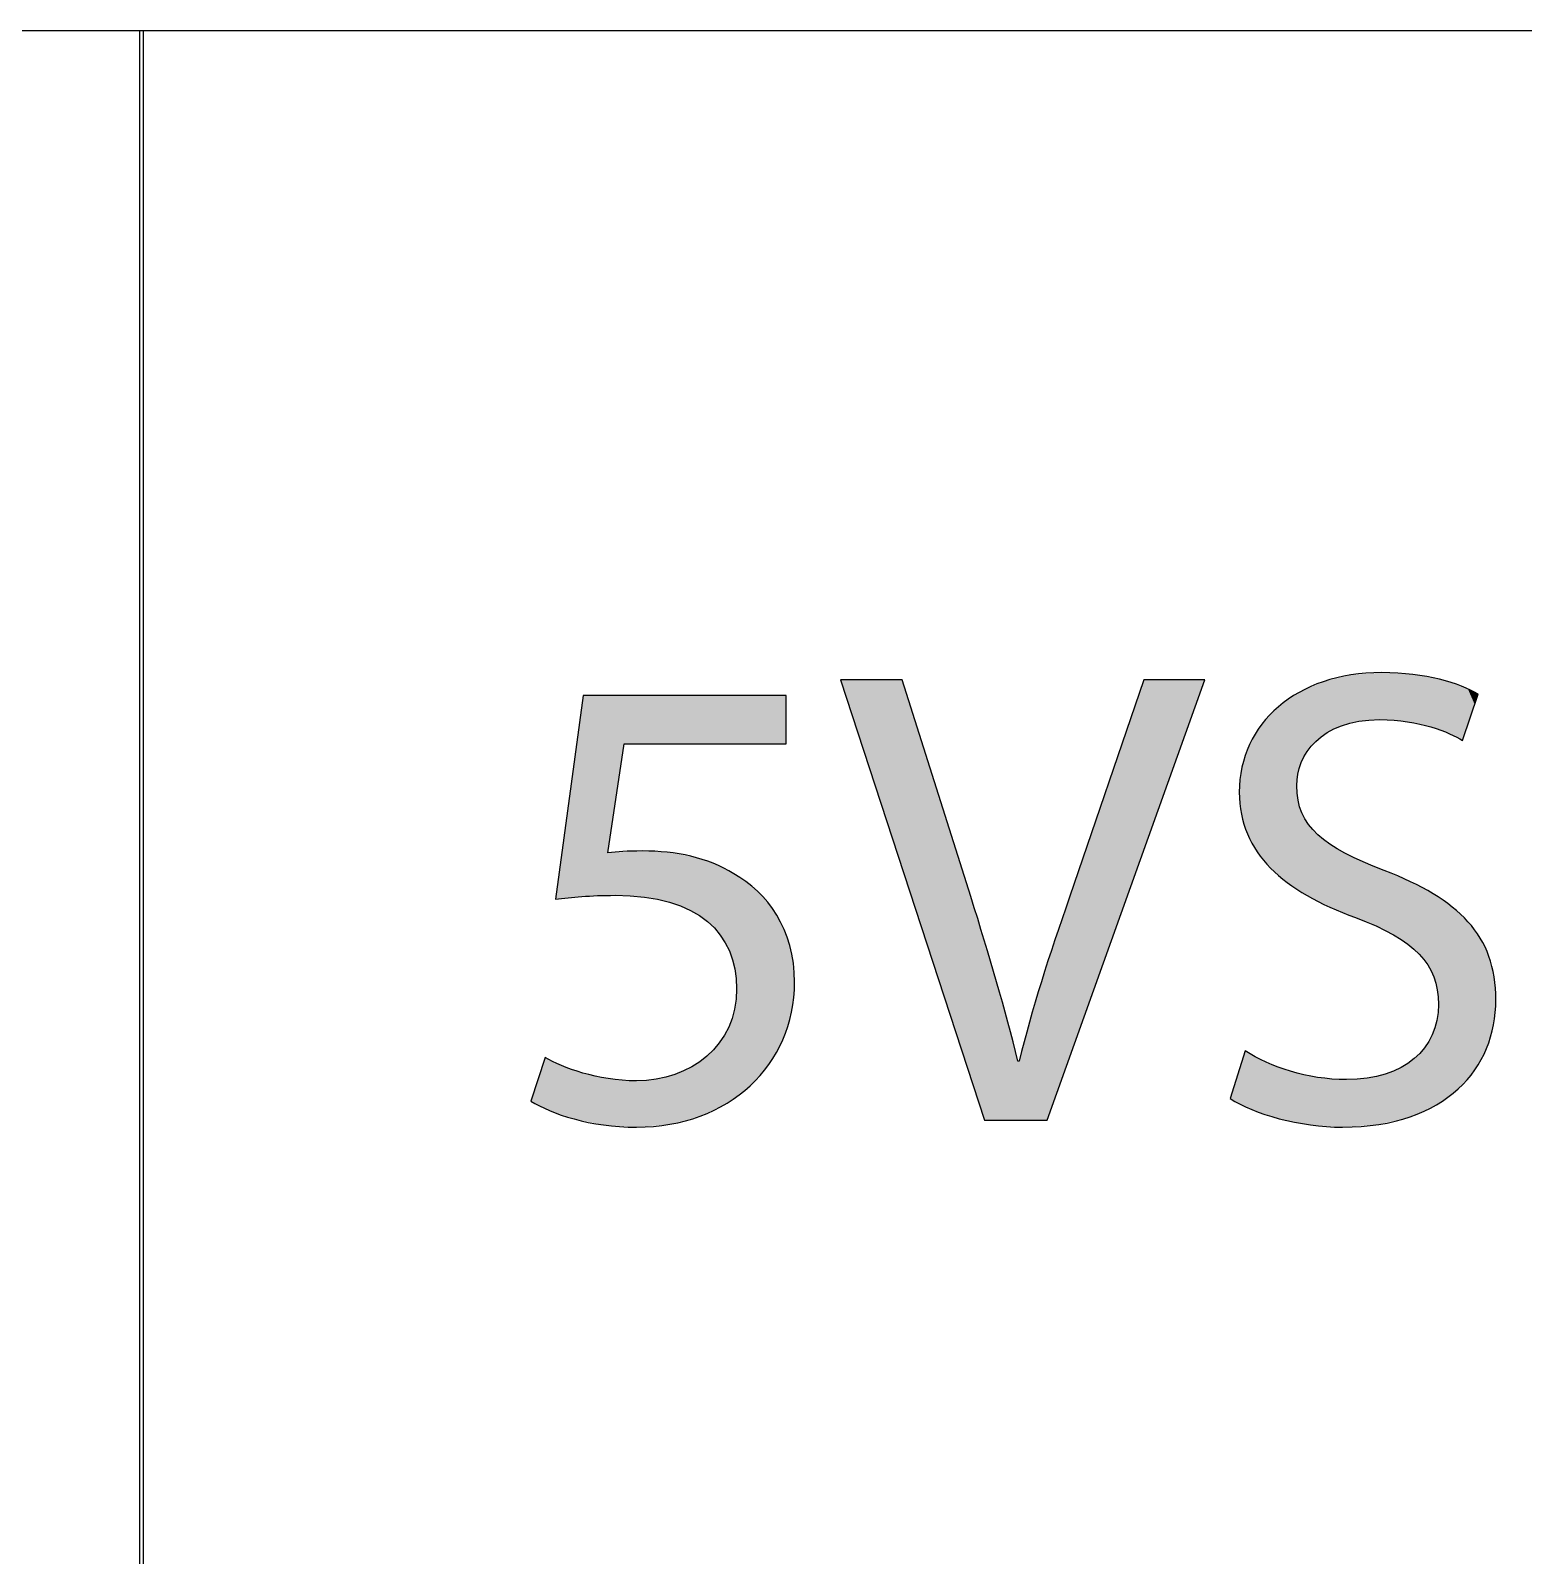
# Model space of a CAD drawing. Extents: x 0 to 360, y -268 to 0.
# Drawn here: x 53.46 to 60.32, y -147 to -140 of the extents above; entities that cross this region are included whole.
import ezdxf

# ---------------------------------------------------------------- set-up
doc = ezdxf.new("R2010")
doc.units = 0
doc.layers.add('LAYER_1', color=7, linetype='CONTINUOUS')

# ---------------------------------------------------------------- blocks, each defined once
blk = doc.blocks.new('*U90')
at = {"layer": 'LAYER_1', "color": 250}
for points in [[(55.9974, -143.975), (55.9933, -143.0919), (55.9974, -143.0612)], [(55.9986, -143.9749), (55.9974, -143.0612), (55.9986, -143.0521)], [(55.9933, -143.9751), (55.9577, -143.3558), (55.9933, -143.0919)], [(55.9577, -143.9789), (55.8991, -143.7908), (55.9577, -143.3558)], [(56.1143, -143.9707), (56.1125, -143.7749), (56.1143, -143.7748)], [(56.1454, -143.9695), (56.1143, -143.7748), (56.1454, -143.773)], [(56.1873, -143.972), (56.1454, -143.773), (56.1873, -143.7706)], [(56.1454, -143.9695), (56.1454, -143.773), (56.1873, -143.972)], [(56.2445, -143.9754), (56.1873, -143.7706), (56.2445, -143.7674)], [(56.1873, -143.972), (56.1873, -143.7706), (56.2445, -143.9754)], [(56.2713, -143.977), (56.2445, -143.7674), (56.2713, -143.7659)], [(56.2445, -143.9754), (56.2445, -143.7674), (56.2713, -143.977)], [(56.2713, -143.977), (56.2713, -143.7659), (56.2805, -143.9776)], [(56.2805, -143.9776), (56.2805, -143.7664), (56.3349, -143.9887)], [(56.3349, -143.9887), (56.3349, -143.7692), (56.3846, -143.9988)], [(56.3846, -143.9988), (56.3846, -143.7717), (56.3959, -144.0011)], [(56.3959, -144.0011), (56.3959, -143.7736), (56.397, -144.0015)], [(56.397, -144.0015), (56.397, -143.7738), (56.4203, -144.0106)], [(56.4203, -144.0106), (56.4203, -143.7777), (56.492, -144.0387)], [(56.492, -144.0387), (56.492, -143.7899), (56.4935, -144.0397)], [(56.4935, -144.0397), (56.4935, -143.7901), (56.4985, -144.0429)], [(56.4985, -144.0429), (56.4985, -143.7917), (56.5362, -144.0676)], [(56.5362, -144.0676), (56.5362, -143.8036), (56.5672, -144.0879)], [(56.5672, -144.0879), (56.5672, -143.8134), (56.5695, -144.0894)], [(56.5695, -144.0894), (56.5695, -143.8141), (56.5963, -144.1176)], [(56.5963, -144.1176), (56.5963, -143.8226), (56.6242, -144.147)], [(56.6242, -144.147), (56.6242, -143.8368), (56.6289, -144.1519)], [(56.6289, -144.1519), (56.6289, -143.8391), (56.6598, -144.2061)], [(56.6598, -144.2061), (56.6598, -143.8548), (56.6674, -144.2194)], [(56.6674, -144.2194), (56.6674, -143.8587), (56.6706, -144.225)], [(56.6706, -144.225), (56.6706, -143.8603), (56.6909, -144.2932)], [(56.6909, -144.2932), (56.6909, -143.8706), (56.6945, -144.3051)], [(56.6945, -144.3051), (56.6945, -143.8729), (56.6952, -144.3076)], [(56.6952, -144.3076), (56.6952, -143.8734), (56.7033, -144.3984)], [(56.7033, -144.8908), (56.6952, -144.4837), (56.7033, -144.3984)], [(56.6952, -144.8969), (56.6945, -144.4915), (56.6952, -144.4837)], [(56.6909, -144.9001), (56.6706, -144.5647), (56.6909, -144.5024)], [(56.6945, -144.8974), (56.6909, -144.5024), (56.6945, -144.4915)], [(56.6598, -144.9236), (56.6289, -144.639), (56.6598, -144.5872)], [(56.6674, -144.9178), (56.6598, -144.5872), (56.6674, -144.5745)], [(56.6706, -144.9154), (56.6674, -144.5745), (56.6706, -144.5647)], [(56.5963, -144.9542), (56.5695, -144.7051), (56.5963, -144.6765)], [(56.6242, -144.9407), (56.5963, -144.6765), (56.6242, -144.6468)], [(56.6289, -144.9385), (56.6242, -144.6468), (56.6289, -144.639)], [(55.8247, -144.9474), (55.7587, -144.9138), (55.8247, -144.7133)], [(55.8247, -144.9474), (55.8247, -144.7133), (55.8451, -144.9578)], [(55.8451, -144.9578), (55.8451, -144.7235), (55.8726, -144.9672)], [(55.8726, -144.9672), (55.8726, -144.7371), (55.8991, -144.9762)], [(55.8991, -144.9762), (55.8991, -144.7504), (55.9577, -144.9962)], [(56.492, -144.9952), (56.4203, -144.7918), (56.492, -144.7591)], [(56.4935, -144.9947), (56.492, -144.7591), (56.4935, -144.7584)], [(56.4985, -144.9934), (56.4935, -144.7584), (56.4985, -144.7561)], [(56.5362, -144.9833), (56.4985, -144.7561), (56.5362, -144.7295)], [(56.5672, -144.9683), (56.5362, -144.7295), (56.5672, -144.7076)], [(56.5695, -144.9672), (56.5672, -144.7076), (56.5695, -144.7051)], [(55.9577, -144.9962), (55.9577, -144.7711), (55.9933, -145.0034)], [(55.9933, -145.0034), (55.9933, -144.7837), (55.9974, -145.0042)], [(55.9974, -145.0042), (55.9974, -144.7852), (55.9986, -145.0045)], [(55.9986, -145.0045), (55.9986, -144.7854), (56.0922, -145.0234)], [(56.0922, -145.0234), (56.0922, -144.8061), (56.1125, -145.0248)], [(56.1125, -145.0248), (56.1125, -144.8106), (56.1143, -145.0249)], [(56.1143, -145.0249), (56.1143, -144.811), (56.1454, -145.027)], [(56.1454, -145.027), (56.1454, -144.8134), (56.1873, -145.0298)], [(56.1873, -145.0298), (56.1873, -144.8167), (56.2445, -145.0337)], [(56.2713, -145.0314), (56.2445, -144.8211), (56.2713, -144.8189)], [(56.2805, -145.0306), (56.2713, -144.8189), (56.2805, -144.8182)], [(56.3349, -145.026), (56.2805, -144.8182), (56.3349, -144.8137)], [(56.3846, -145.0218), (56.3349, -144.8137), (56.3846, -144.8009)], [(56.3959, -145.0208), (56.3846, -144.8009), (56.3959, -144.798)], [(56.397, -145.0207), (56.3959, -144.798), (56.397, -144.7977)], [(56.4203, -145.0144), (56.397, -144.7977), (56.4203, -144.7918)]]:
    blk.add_solid(points, dxfattribs=at)
at = {"layer": 'LAYER_1', "color": 250, "extrusion": (0, 0, -1)}
for points in [[(-55.9974, -143.975), (-55.9974, -143.0612), (-55.9986, -143.9749)], [(-55.9986, -143.9749), (-55.9986, -143.0521), (-56.0922, -143.9715)], [(-56.0922, -143.9715), (-55.9986, -143.0521), (-56.0922, -143.0521)], [(-56.0922, -143.9715), (-56.0922, -143.0521), (-56.1125, -143.9707)], [(-56.1125, -143.9707), (-56.0922, -143.0521), (-56.1125, -143.0521)], [(-56.1125, -143.7749), (-56.1125, -143.0521), (-56.1143, -143.7628)], [(-56.1143, -143.7628), (-56.1125, -143.0521), (-56.1143, -143.0521)], [(-56.1143, -143.7628), (-56.1143, -143.0521), (-56.1454, -143.5544)], [(-56.1454, -143.5544), (-56.1143, -143.0521), (-56.1454, -143.0521)], [(-56.1454, -143.5544), (-56.1454, -143.0521), (-56.1873, -143.2739)], [(-56.1873, -143.2739), (-56.1454, -143.0521), (-56.1873, -143.0521)], [(-56.1873, -143.2739), (-56.1873, -143.0521), (-56.2445, -143.2739)], [(-56.2445, -143.2739), (-56.1873, -143.0521), (-56.2445, -143.0521)], [(-56.2445, -143.2739), (-56.2445, -143.0521), (-56.2713, -143.2739)], [(-56.2713, -143.2739), (-56.2445, -143.0521), (-56.2713, -143.0521)], [(-56.2713, -143.2739), (-56.2713, -143.0521), (-56.2805, -143.2739)], [(-56.2805, -143.2739), (-56.2713, -143.0521), (-56.2805, -143.0521)], [(-56.2805, -143.2739), (-56.2805, -143.0521), (-56.3349, -143.2739)], [(-56.3349, -143.2739), (-56.2805, -143.0521), (-56.3349, -143.0521)], [(-56.3349, -143.2739), (-56.3349, -143.0521), (-56.3846, -143.2739)], [(-56.3846, -143.2739), (-56.3349, -143.0521), (-56.3846, -143.0521)], [(-56.3846, -143.2739), (-56.3846, -143.0521), (-56.3959, -143.2739)], [(-56.3959, -143.2739), (-56.3846, -143.0521), (-56.3959, -143.0521)], [(-56.3959, -143.2739), (-56.3959, -143.0521), (-56.397, -143.2739)], [(-56.397, -143.2739), (-56.3959, -143.0521), (-56.397, -143.0521)], [(-56.397, -143.2739), (-56.397, -143.0521), (-56.4203, -143.2739)], [(-56.4203, -143.2739), (-56.397, -143.0521), (-56.4203, -143.0521)], [(-56.4203, -143.2739), (-56.4203, -143.0521), (-56.492, -143.2739)], [(-56.492, -143.2739), (-56.4203, -143.0521), (-56.492, -143.0521)], [(-56.492, -143.2739), (-56.492, -143.0521), (-56.4935, -143.2739)], [(-56.4935, -143.2739), (-56.492, -143.0521), (-56.4935, -143.0521)], [(-56.4935, -143.2739), (-56.4935, -143.0521), (-56.4985, -143.2739)], [(-56.4985, -143.2739), (-56.4935, -143.0521), (-56.4985, -143.0521)], [(-56.4985, -143.2739), (-56.4985, -143.0521), (-56.5362, -143.2739)], [(-56.5362, -143.2739), (-56.4985, -143.0521), (-56.5362, -143.0521)], [(-56.5362, -143.2739), (-56.5362, -143.0521), (-56.5672, -143.2739)], [(-56.5672, -143.2739), (-56.5362, -143.0521), (-56.5672, -143.0521)], [(-56.5672, -143.2739), (-56.5672, -143.0521), (-56.5695, -143.2739)], [(-56.5695, -143.2739), (-56.5672, -143.0521), (-56.5695, -143.0521)], [(-56.5695, -143.2739), (-56.5695, -143.0521), (-56.5963, -143.2739)], [(-56.5963, -143.2739), (-56.5695, -143.0521), (-56.5963, -143.0521)], [(-56.5963, -143.2739), (-56.5963, -143.0521), (-56.6242, -143.2739)], [(-56.6242, -143.2739), (-56.5963, -143.0521), (-56.6242, -143.0521)], [(-56.6242, -143.2739), (-56.6242, -143.0521), (-56.6289, -143.2739)], [(-56.6289, -143.2739), (-56.6242, -143.0521), (-56.6289, -143.0521)], [(-56.6289, -143.2739), (-56.6289, -143.0521), (-56.6598, -143.2739)], [(-56.6598, -143.2739), (-56.6289, -143.0521), (-56.6598, -143.0521)], [(-56.6598, -143.2739), (-56.6598, -143.0521), (-56.6674, -143.2739)], [(-56.6674, -143.2739), (-56.6598, -143.0521), (-56.6674, -143.0521)], [(-56.6674, -143.2739), (-56.6674, -143.0521), (-56.6706, -143.2739)], [(-56.6706, -143.2739), (-56.6674, -143.0521), (-56.6706, -143.0521)], [(-56.6706, -143.2739), (-56.6706, -143.0521), (-56.6909, -143.2739)], [(-56.6909, -143.2739), (-56.6706, -143.0521), (-56.6909, -143.0521)], [(-56.6909, -143.2739), (-56.6909, -143.0521), (-56.6945, -143.2739)], [(-56.6945, -143.2739), (-56.6909, -143.0521), (-56.6945, -143.0521)], [(-56.6945, -143.2739), (-56.6945, -143.0521), (-56.6952, -143.2739)], [(-56.6952, -143.2739), (-56.6945, -143.0521), (-56.6952, -143.0521)], [(-56.6952, -143.2739), (-56.6952, -143.0521), (-56.7033, -143.2739)], [(-56.7033, -143.2739), (-56.6952, -143.0521), (-56.7033, -143.0521)], [(-56.7033, -143.2739), (-56.7033, -143.0521), (-56.7468, -143.2739)], [(-56.7468, -143.2739), (-56.7033, -143.0521), (-56.7468, -143.0521)], [(-56.7468, -143.2739), (-56.7468, -143.0521), (-56.7657, -143.2739)], [(-56.7657, -143.2739), (-56.7468, -143.0521), (-56.7657, -143.0521)], [(-56.7657, -143.2739), (-56.7657, -143.0521), (-56.7991, -143.2739)], [(-56.7991, -143.2739), (-56.7657, -143.0521), (-56.7991, -143.0521)], [(-56.7991, -143.2739), (-56.7991, -143.0521), (-56.8465, -143.2739)], [(-56.8465, -143.2739), (-56.7991, -143.0521), (-56.8465, -143.0521)], [(-56.8465, -143.2739), (-56.8465, -143.0521), (-56.8519, -143.2739)], [(-56.8519, -143.2739), (-56.8465, -143.0521), (-56.8519, -143.0521)], [(-56.8519, -143.2739), (-56.8519, -143.0521), (-56.8878, -143.2739)], [(-56.8878, -143.2739), (-56.8519, -143.0521), (-56.8878, -143.0521)], [(-56.8878, -143.2739), (-56.8878, -143.0521), (-56.9161, -143.2739)], [(-56.9161, -143.2739), (-56.8878, -143.0521), (-56.9161, -143.0521)], [(-56.9161, -143.2739), (-56.9161, -143.0521), (-56.922, -143.2739)], [(-56.922, -143.2739), (-56.9161, -143.0521), (-56.922, -143.0521)], [(-56.922, -143.2739), (-56.922, -143.0521), (-56.9311, -143.2739)], [(-56.9311, -143.2739), (-56.922, -143.0521), (-56.9311, -143.0521)], [(-55.9933, -143.9751), (-55.9933, -143.0919), (-55.9974, -143.975)], [(-55.9577, -143.9789), (-55.9577, -143.3558), (-55.9933, -143.9751)], [(-56.1125, -143.9707), (-56.1125, -143.7749), (-56.1143, -143.9707)], [(-56.1143, -143.9707), (-56.1143, -143.7748), (-56.1454, -143.9695)], [(-56.2805, -143.9776), (-56.2713, -143.7659), (-56.2805, -143.7664)], [(-56.3349, -143.9887), (-56.2805, -143.7664), (-56.3349, -143.7692)], [(-56.3846, -143.9988), (-56.3349, -143.7692), (-56.3846, -143.7717)], [(-56.3959, -144.0011), (-56.3846, -143.7717), (-56.3959, -143.7736)], [(-56.397, -144.0015), (-56.3959, -143.7736), (-56.397, -143.7738)], [(-56.4203, -144.0106), (-56.397, -143.7738), (-56.4203, -143.7777)], [(-56.492, -144.0387), (-56.4203, -143.7777), (-56.492, -143.7899)], [(-55.8991, -143.985), (-55.8726, -143.9878), (-55.8991, -143.7908)], [(-55.8991, -143.985), (-55.8991, -143.7908), (-55.9577, -143.9789)], [(-56.4935, -144.0397), (-56.492, -143.7899), (-56.4935, -143.7901)], [(-56.4985, -144.0429), (-56.4935, -143.7901), (-56.4985, -143.7917)], [(-56.5362, -144.0676), (-56.4985, -143.7917), (-56.5362, -143.8036)], [(-56.5672, -144.0879), (-56.5362, -143.8036), (-56.5672, -143.8134)], [(-56.5695, -144.0894), (-56.5672, -143.8134), (-56.5695, -143.8141)], [(-56.5963, -144.1176), (-56.5695, -143.8141), (-56.5963, -143.8226)], [(-56.6242, -144.147), (-56.5963, -143.8226), (-56.6242, -143.8368)], [(-56.6289, -144.1519), (-56.6242, -143.8368), (-56.6289, -143.8391)], [(-56.6598, -144.2061), (-56.6289, -143.8391), (-56.6598, -143.8548)], [(-56.6674, -144.2194), (-56.6598, -143.8548), (-56.6674, -143.8587)], [(-56.6706, -144.225), (-56.6674, -143.8587), (-56.6706, -143.8603)], [(-56.6909, -144.2932), (-56.6706, -143.8603), (-56.6909, -143.8706)], [(-56.6945, -144.3051), (-56.6909, -143.8706), (-56.6945, -143.8729)], [(-56.6952, -144.3076), (-56.6945, -143.8729), (-56.6952, -143.8734)], [(-56.7033, -144.3984), (-56.6952, -143.8734), (-56.7033, -143.8785)], [(-56.7033, -144.8908), (-56.7033, -143.8785), (-56.7468, -144.858)], [(-56.7468, -144.858), (-56.7033, -143.8785), (-56.7468, -143.9062)], [(-56.7468, -144.858), (-56.7468, -143.9062), (-56.7657, -144.8438)], [(-56.7657, -144.8438), (-56.7468, -143.9062), (-56.7657, -143.9219)], [(-56.7657, -144.8438), (-56.7657, -143.9219), (-56.7991, -144.806)], [(-56.7991, -144.806), (-56.7657, -143.9219), (-56.7991, -143.9497)], [(-56.7991, -144.806), (-56.7991, -143.9497), (-56.8465, -144.7523)], [(-56.8465, -144.7523), (-56.7991, -143.9497), (-56.8465, -144.001)], [(-56.8465, -144.7523), (-56.8465, -144.001), (-56.8519, -144.7461)], [(-56.8519, -144.7461), (-56.8465, -144.001), (-56.8519, -144.0088)], [(-56.8519, -144.7461), (-56.8519, -144.0088), (-56.8878, -144.6827)], [(-56.8878, -144.6827), (-56.8519, -144.0088), (-56.8878, -144.0599)], [(-56.8878, -144.6827), (-56.8878, -144.0599), (-56.9161, -144.6328)], [(-56.9161, -144.6328), (-56.8878, -144.0599), (-56.9161, -144.1147)], [(-56.9161, -144.6328), (-56.9161, -144.1147), (-56.922, -144.614)], [(-56.922, -144.614), (-56.9161, -144.1147), (-56.922, -144.1263)], [(-56.922, -144.614), (-56.922, -144.1263), (-56.9311, -144.5854)], [(-56.9311, -144.5854), (-56.922, -144.1263), (-56.9311, -144.152)], [(-56.9311, -144.5854), (-56.9311, -144.152), (-56.9479, -144.5322)], [(-56.9479, -144.5322), (-56.9311, -144.152), (-56.9479, -144.1999)], [(-56.9479, -144.5322), (-56.9479, -144.1999), (-56.9562, -144.5061)], [(-56.9562, -144.5061), (-56.9479, -144.1999), (-56.9562, -144.2405)], [(-56.9562, -144.5061), (-56.9562, -144.2405), (-56.9643, -144.4251)], [(-56.9643, -144.4251), (-56.9562, -144.2405), (-56.9643, -144.2805)], [(-56.9643, -144.4251), (-56.9643, -144.2805), (-56.97, -144.3681)], [(-56.6952, -144.8969), (-56.6952, -144.4837), (-56.7033, -144.8908)], [(-56.6909, -144.9001), (-56.6909, -144.5024), (-56.6945, -144.8974)], [(-56.6945, -144.8974), (-56.6945, -144.4915), (-56.6952, -144.8969)], [(-56.6598, -144.9236), (-56.6598, -144.5872), (-56.6674, -144.9178)], [(-56.6674, -144.9178), (-56.6674, -144.5745), (-56.6706, -144.9154)], [(-56.6706, -144.9154), (-56.6706, -144.5647), (-56.6909, -144.9001)], [(-56.5963, -144.9542), (-56.5963, -144.6765), (-56.6242, -144.9407)], [(-56.6242, -144.9407), (-56.6242, -144.6468), (-56.6289, -144.9385)], [(-56.6289, -144.9385), (-56.6289, -144.639), (-56.6598, -144.9236)], [(-55.8451, -144.9578), (-55.8247, -144.7133), (-55.8451, -144.7235)], [(-55.8726, -144.9672), (-55.8451, -144.7235), (-55.8726, -144.7371)], [(-55.8991, -144.9762), (-55.8726, -144.7371), (-55.8991, -144.7504)], [(-55.9577, -144.9962), (-55.8991, -144.7504), (-55.9577, -144.7711)], [(-56.492, -144.9952), (-56.492, -144.7591), (-56.4935, -144.9947)], [(-56.4935, -144.9947), (-56.4935, -144.7584), (-56.4985, -144.9934)], [(-56.4985, -144.9934), (-56.4985, -144.7561), (-56.5362, -144.9833)], [(-56.5362, -144.9833), (-56.5362, -144.7295), (-56.5672, -144.9683)], [(-56.5672, -144.9683), (-56.5672, -144.7076), (-56.5695, -144.9672)], [(-56.5695, -144.9672), (-56.5695, -144.7051), (-56.5963, -144.9542)], [(-55.9933, -145.0034), (-55.9577, -144.7711), (-55.9933, -144.7837)], [(-55.9974, -145.0042), (-55.9933, -144.7837), (-55.9974, -144.7852)], [(-55.9986, -145.0045), (-55.9974, -144.7852), (-55.9986, -144.7854)], [(-56.0922, -145.0234), (-55.9986, -144.7854), (-56.0922, -144.8061)], [(-56.1125, -145.0248), (-56.0922, -144.8061), (-56.1125, -144.8106)], [(-56.1143, -145.0249), (-56.1125, -144.8106), (-56.1143, -144.811)], [(-56.1454, -145.027), (-56.1143, -144.811), (-56.1454, -144.8134)], [(-56.1873, -145.0298), (-56.1454, -144.8134), (-56.1873, -144.8167)], [(-56.2445, -145.0337), (-56.1873, -144.8167), (-56.2445, -144.8211)], [(-56.2445, -145.0337), (-56.2445, -144.8211), (-56.2713, -145.0314)], [(-56.2713, -145.0314), (-56.2713, -144.8189), (-56.2805, -145.0306)], [(-56.2805, -145.0306), (-56.2805, -144.8182), (-56.3349, -145.026)], [(-56.3349, -145.026), (-56.3349, -144.8137), (-56.3846, -145.0218)], [(-56.3846, -145.0218), (-56.3846, -144.8009), (-56.3959, -145.0208)], [(-56.3959, -145.0208), (-56.3959, -144.798), (-56.397, -145.0207)], [(-56.397, -145.0207), (-56.397, -144.7977), (-56.4203, -145.0144)], [(-56.4203, -145.0144), (-56.4203, -144.7918), (-56.492, -144.9952)]]:
    blk.add_solid(points, dxfattribs=at)
blk = doc.blocks.new('*U91')
at = {"layer": 'LAYER_1', "color": 250, "extrusion": (0, 0, -1)}
for points in [[(-57.4647, -143.8481), (-57.1801, -142.9801), (-57.4647, -142.9801)], [(-57.7796, -144.8087), (-57.4647, -142.9801), (-57.7796, -143.9754)], [(-58.574, -143.7603), (-58.2323, -143.9785), (-58.574, -142.9801)], [(-58.574, -143.7603), (-58.574, -142.9801), (-58.8531, -142.9801)], [(-57.8426, -145.001), (-57.7796, -143.9754), (-57.8426, -144.1841)], [(-57.8426, -145.001), (-57.8426, -144.1841), (-57.8978, -145.001)], [(-57.8978, -145.001), (-57.8426, -144.1841), (-57.8978, -144.3667)], [(-58.1303, -145.001), (-58.1303, -144.2852), (-58.2323, -144.7158)], [(-57.8978, -145.001), (-57.8978, -144.3667), (-57.9956, -145.001)], [(-57.9956, -145.001), (-57.8978, -144.3667), (-57.9956, -144.7312)], [(-58.1034, -145.001), (-58.1034, -144.3661), (-58.1303, -145.001)], [(-57.9956, -145.001), (-57.9956, -144.7312), (-58.0015, -145.001)], [(-58.0015, -145.001), (-57.9956, -144.7312), (-58.0015, -144.7312)], [(-58.0015, -145.001), (-58.0015, -144.7312), (-58.1034, -145.001)]]:
    blk.add_solid(points, dxfattribs=at)
at = {"layer": 'LAYER_1', "color": 250}
for points in [[(57.4647, -143.8481), (57.4647, -142.9801), (57.7796, -144.8087)], [(58.2323, -144.7158), (58.2323, -143.9785), (58.574, -143.7603)], [(57.7796, -144.8087), (57.7796, -143.9754), (57.8426, -145.001)], [(58.2323, -144.7158), (58.1303, -144.2852), (58.2323, -143.9785)], [(58.1303, -145.001), (58.1034, -144.3661), (58.1303, -144.2852)], [(58.1034, -145.001), (58.0015, -144.7312), (58.1034, -144.3661)]]:
    blk.add_solid(points, dxfattribs=at)
blk = doc.blocks.new('*U92')
at = {"layer": 'LAYER_1', "color": 250}
for points in [[(59.6531, -143.1633), (59.5987, -142.9524), (59.6531, -142.9483)], [(59.6568, -143.163), (59.6531, -142.9483), (59.6568, -142.948)], [(59.6658, -143.1637), (59.6568, -142.948), (59.6658, -142.9473)], [(59.6568, -143.163), (59.6568, -142.948), (59.6658, -143.1637)], [(59.6658, -143.1637), (59.6658, -142.9473), (59.6778, -143.1646)], [(59.6778, -143.1646), (59.6778, -142.948), (59.6825, -143.1649)], [(59.6825, -143.1649), (59.6825, -142.9483), (59.7205, -143.1678)], [(59.3297, -143.3024), (59.3238, -143.0214), (59.3297, -143.0188)], [(59.3385, -143.2919), (59.3297, -143.0188), (59.3385, -143.015)], [(59.363, -143.2626), (59.3385, -143.015), (59.363, -143.0042)], [(59.3718, -143.2558), (59.363, -143.0042), (59.3718, -143.0003)], [(59.3723, -143.2554), (59.3718, -143.0003), (59.3723, -143)], [(59.398, -143.2356), (59.3723, -143), (59.398, -142.9888)], [(59.4151, -143.2224), (59.398, -142.9888), (59.4151, -142.9846)], [(59.4281, -143.2162), (59.4151, -142.9846), (59.4281, -142.9815)], [(59.4283, -143.2161), (59.4281, -142.9815), (59.4283, -142.9814)], [(59.4809, -143.1909), (59.4283, -142.9814), (59.4809, -142.9687)], [(59.4859, -143.1896), (59.4809, -142.9687), (59.4859, -142.9674)], [(59.4973, -143.1867), (59.4859, -142.9674), (59.4973, -142.9647)], [(59.5039, -143.185), (59.4973, -142.9647), (59.5039, -142.9631)], [(59.5249, -143.1796), (59.5039, -142.9631), (59.5249, -142.958)], [(59.5459, -143.1743), (59.5249, -142.958), (59.5459, -142.9564)], [(59.5612, -143.1704), (59.5459, -142.9564), (59.5612, -142.9553)], [(59.5987, -143.1675), (59.5612, -142.9553), (59.5987, -142.9524)], [(59.7205, -143.1678), (59.7205, -142.9505), (59.7549, -143.1703)], [(59.7549, -143.1703), (59.7549, -142.9525), (59.7847, -143.1725)], [(59.7847, -143.1725), (59.7847, -142.9542), (59.7862, -143.1729)], [(59.7862, -143.1729), (59.7862, -142.9543), (59.7972, -143.1753)], [(59.7972, -143.1753), (59.7972, -142.9549), (59.798, -143.1755)], [(59.798, -143.1755), (59.798, -142.9549), (59.8089, -143.1779)], [(59.8089, -143.1779), (59.8089, -142.9556), (59.8153, -143.1794)], [(59.8153, -143.1794), (59.8153, -142.9567), (59.8386, -143.1845)], [(59.8386, -143.1845), (59.8386, -142.9609), (59.8632, -143.19)], [(59.8632, -143.19), (59.8632, -142.9653), (59.8781, -143.1933)], [(59.8781, -143.1933), (59.8781, -142.9679), (59.8923, -143.1964)], [(59.8923, -143.1964), (59.8923, -142.9705), (59.8981, -143.1986)], [(59.8981, -143.1986), (59.8981, -142.9715), (59.9021, -143.2)], [(59.9021, -143.2), (59.9021, -142.9722), (59.9055, -143.2013)], [(59.9055, -143.2013), (59.9055, -142.9728), (59.9184, -143.206)], [(59.9184, -143.206), (59.9184, -142.9751), (59.9194, -143.2063)], [(59.9194, -143.2063), (59.9194, -142.9753), (59.9214, -143.2071)], [(59.9214, -143.2071), (59.9214, -142.9757), (59.9266, -143.209)], [(59.9266, -143.209), (59.9266, -142.9766), (59.9316, -143.2108)], [(59.9316, -143.2108), (59.9316, -142.9775), (59.9773, -143.2275)], [(59.9773, -143.2275), (59.9773, -142.9918), (59.9902, -143.2342)], [(59.9902, -143.2342), (59.9902, -142.9958), (60.017, -143.2481)], [(60.017, -143.2481), (60.017, -143.0042), (60.0322, -143.256)], [(60.0322, -143.256), (60.0322, -143.009), (60.0375, -143.2588)], [(59.2322, -143.911), (59.1957, -143.1008), (59.2322, -143.0755)], [(59.248, -143.9213), (59.2322, -143.0755), (59.248, -143.0645)], [(59.2322, -143.911), (59.2322, -143.0755), (59.248, -143.9213)], [(59.2761, -143.9397), (59.248, -143.0645), (59.2761, -143.045)], [(59.248, -143.9213), (59.248, -143.0645), (59.2761, -143.9397)], [(59.2812, -143.4132), (59.2761, -143.045), (59.2812, -143.0415)], [(59.282, -143.4105), (59.2812, -143.0415), (59.282, -143.0409)], [(59.2864, -143.3955), (59.282, -143.0409), (59.2864, -143.0379)], [(59.2968, -143.3602), (59.2864, -143.0379), (59.2968, -143.0333)], [(59.2997, -143.3549), (59.2968, -143.0333), (59.2997, -143.032)], [(59.3234, -143.3101), (59.2997, -143.032), (59.3234, -143.0216)], [(59.3238, -143.3093), (59.3234, -143.0216), (59.3238, -143.0214)], [(59.1554, -143.8444), (59.1359, -143.1624), (59.1554, -143.1418)], [(59.1917, -143.8759), (59.1554, -143.1418), (59.1917, -143.1035)], [(59.1554, -143.8444), (59.1554, -143.1418), (59.1917, -143.8759)], [(59.1957, -143.8793), (59.1917, -143.1035), (59.1957, -143.1008)], [(59.1917, -143.8759), (59.1917, -143.1035), (59.1957, -143.8793)], [(59.1957, -143.8793), (59.1957, -143.1008), (59.2322, -143.911)], [(59.0942, -143.7702), (59.0691, -143.2608), (59.0942, -143.2192)], [(59.1155, -143.796), (59.0942, -143.2192), (59.1155, -143.1839)], [(59.0942, -143.7702), (59.0942, -143.2192), (59.1155, -143.796)], [(59.1359, -143.8207), (59.1155, -143.1839), (59.1359, -143.1624)], [(59.1155, -143.796), (59.1155, -143.1839), (59.1359, -143.8207)], [(59.1359, -143.8207), (59.1359, -143.1624), (59.1554, -143.8444)], [(59.0591, -143.7059), (59.0493, -143.3068), (59.0591, -143.2773)], [(59.0691, -143.7241), (59.0591, -143.2773), (59.0691, -143.2608)], [(59.0591, -143.7059), (59.0591, -143.2773), (59.0691, -143.7241)], [(59.0691, -143.7241), (59.0691, -143.2608), (59.0942, -143.7702)], [(59.0391, -143.6543), (59.0242, -143.3818), (59.0391, -143.3372)], [(59.0493, -143.6878), (59.0391, -143.3372), (59.0493, -143.3068)], [(59.0391, -143.6543), (59.0391, -143.3372), (59.0493, -143.6878)], [(59.0493, -143.6878), (59.0493, -143.3068), (59.0591, -143.7059)], [(59.0217, -143.5965), (59.0122, -143.4958), (59.0217, -143.4063)], [(59.0242, -143.605), (59.0217, -143.4063), (59.0242, -143.3818)], [(59.0217, -143.5965), (59.0217, -143.4063), (59.0242, -143.605)], [(59.0242, -143.605), (59.0242, -143.3818), (59.0391, -143.6543)], [(59.2761, -143.9397), (59.2761, -143.4658), (59.2812, -143.943)], [(59.2812, -143.943), (59.2812, -143.5236), (59.282, -143.9435)], [(59.282, -143.9435), (59.282, -143.5325), (59.2864, -143.9464)], [(59.2864, -143.9464), (59.2864, -143.5473), (59.2968, -143.9532)], [(59.2968, -143.9532), (59.2968, -143.5819), (59.2997, -143.9551)], [(59.2997, -143.9551), (59.2997, -143.5913), (59.3234, -143.9706)], [(59.3234, -143.9706), (59.3234, -143.6329), (59.3238, -143.9708)], [(59.3238, -143.9708), (59.3238, -143.6336), (59.3297, -143.9738)], [(59.3297, -143.9738), (59.3297, -143.6438), (59.3385, -143.9782)], [(59.3385, -143.9782), (59.3385, -143.6536), (59.363, -143.9907)], [(59.363, -143.9907), (59.363, -143.6808), (59.3718, -143.9952)], [(59.3718, -143.9952), (59.3718, -143.6906), (59.3723, -143.9954)], [(59.3723, -143.9954), (59.3723, -143.6911), (59.398, -144.0085)], [(59.398, -144.0085), (59.398, -143.7112), (59.4151, -144.0172)], [(59.4151, -144.0172), (59.4151, -143.7245), (59.4281, -144.0238)], [(59.4281, -144.0238), (59.4281, -143.7347), (59.4283, -144.0239)], [(59.4283, -144.0239), (59.4283, -143.7348), (59.4809, -144.0452)], [(59.4809, -144.0452), (59.4809, -143.766), (59.4859, -144.0472)], [(59.4859, -144.0472), (59.4859, -143.7689), (59.4973, -144.0518)], [(59.4973, -144.0518), (59.4973, -143.7757), (59.5039, -144.0545)], [(59.5039, -144.0545), (59.5039, -143.7786), (59.5249, -144.063)], [(59.5249, -144.063), (59.5249, -143.7879), (59.5459, -144.0715)], [(59.5459, -144.0715), (59.5459, -143.7972), (59.5612, -144.0784)], [(59.5612, -144.0784), (59.5612, -143.8039), (59.5987, -144.0954)], [(59.5987, -144.0954), (59.5987, -143.8205), (59.6531, -144.1201)], [(59.6531, -144.1201), (59.6531, -143.8445), (59.6568, -144.1218)], [(59.6568, -144.1218), (59.6568, -143.8462), (59.6658, -144.1259)], [(59.6658, -144.1259), (59.6658, -143.8501), (59.6778, -144.1313)], [(59.6778, -144.1313), (59.6778, -143.8555), (59.6825, -144.1335)], [(59.6825, -144.1335), (59.6825, -143.8575), (59.7205, -144.1507)], [(59.7205, -144.1507), (59.7205, -143.8737), (59.7549, -144.1731)], [(59.7549, -144.1731), (59.7549, -143.8884), (59.7847, -144.1924)], [(59.7847, -144.1924), (59.7847, -143.9011), (59.7862, -144.1935)], [(59.7862, -144.1935), (59.7862, -143.9018), (59.7972, -144.2031)], [(59.7972, -144.2031), (59.7972, -143.9065), (59.798, -144.2038)], [(59.798, -144.2038), (59.798, -143.9068), (59.8089, -144.2134)], [(59.8089, -144.2134), (59.8089, -143.9126), (59.8153, -144.219)], [(59.8153, -144.219), (59.8153, -143.9161), (59.8386, -144.2394)], [(59.8386, -144.2394), (59.8386, -143.9284), (59.8632, -144.2705)], [(59.8632, -144.2705), (59.8632, -143.9416), (59.8781, -144.2892)], [(59.8781, -144.2892), (59.8781, -143.9495), (59.8923, -144.3175)], [(59.8923, -144.3175), (59.8923, -143.9571), (59.8981, -144.3291)], [(59.8981, -144.3291), (59.8981, -143.9602), (59.9021, -144.3371)], [(59.9021, -144.3371), (59.9021, -143.9623), (59.9055, -144.3438)], [(59.9055, -144.3438), (59.9055, -143.9646), (59.9184, -144.3925)], [(59.9184, -144.3925), (59.9184, -143.9736), (59.9194, -144.3961)], [(59.9194, -144.3961), (59.9194, -143.9742), (59.9214, -144.4038)], [(59.9214, -144.4038), (59.9214, -143.9757), (59.9266, -144.4701)], [(59.9266, -144.925), (59.9214, -144.5226), (59.9266, -144.4701)], [(59.9184, -144.931), (59.9055, -144.5869), (59.9184, -144.5465)], [(59.9194, -144.9303), (59.9184, -144.5465), (59.9194, -144.5435)], [(59.9214, -144.9288), (59.9194, -144.5435), (59.9214, -144.5226)], [(59.8923, -144.9429), (59.8781, -144.6439), (59.8923, -144.6199)], [(59.8981, -144.9403), (59.8923, -144.6199), (59.8981, -144.6101)], [(59.9021, -144.9384), (59.8981, -144.6101), (59.9021, -144.5974)], [(59.9055, -144.9369), (59.9021, -144.5974), (59.9055, -144.5869)], [(59.0391, -144.9375), (59.0242, -144.7304), (59.0391, -144.683)], [(59.0391, -144.9375), (59.0391, -144.683), (59.0493, -144.9427)], [(59.0493, -144.9427), (59.0493, -144.6885), (59.0591, -144.9478)], [(59.0591, -144.9478), (59.0591, -144.6938), (59.0691, -144.9529)], [(59.8386, -144.9674), (59.8153, -144.7192), (59.8386, -144.6948)], [(59.8632, -144.9562), (59.8386, -144.6948), (59.8632, -144.6689)], [(59.8781, -144.9494), (59.8632, -144.6689), (59.8781, -144.6439)], [(59.0122, -144.9237), (58.9702, -144.9021), (59.0122, -144.7684)], [(59.0217, -144.9285), (59.0122, -144.7684), (59.0217, -144.7385)], [(59.0122, -144.9237), (59.0122, -144.7684), (59.0217, -144.9285)], [(59.0242, -144.9298), (59.0217, -144.7385), (59.0242, -144.7304)], [(59.0217, -144.9285), (59.0217, -144.7385), (59.0242, -144.9298)], [(59.0242, -144.9298), (59.0242, -144.7304), (59.0391, -144.9375)], [(59.0691, -144.9529), (59.0691, -144.6992), (59.0942, -144.9612)], [(59.0942, -144.9612), (59.0942, -144.7128), (59.1155, -144.9682)], [(59.1155, -144.9682), (59.1155, -144.7243), (59.1359, -144.975)], [(59.1359, -144.975), (59.1359, -144.7353), (59.1554, -144.9815)], [(59.1554, -144.9815), (59.1554, -144.7427), (59.1917, -144.9935)], [(59.1917, -144.9935), (59.1917, -144.7562), (59.1957, -144.9948)], [(59.1957, -144.9948), (59.1957, -144.7577), (59.2322, -145.002)], [(59.7549, -144.9965), (59.7205, -144.7742), (59.7549, -144.7598)], [(59.7847, -144.9893), (59.7549, -144.7598), (59.7847, -144.7398)], [(59.7862, -144.9889), (59.7847, -144.7398), (59.7862, -144.7388)], [(59.7972, -144.9862), (59.7862, -144.7388), (59.7972, -144.7314)], [(59.798, -144.9859), (59.7972, -144.7314), (59.798, -144.7308)], [(59.8089, -144.9809), (59.798, -144.7308), (59.8089, -144.7235)], [(59.8153, -144.978), (59.8089, -144.7235), (59.8153, -144.7192)], [(59.2322, -145.002), (59.2322, -144.7714), (59.248, -145.0052)], [(59.248, -145.0052), (59.248, -144.7773), (59.2761, -145.0108)], [(59.2761, -145.0108), (59.2761, -144.7836), (59.2812, -145.0118)], [(59.2812, -145.0118), (59.2812, -144.7848), (59.282, -145.012)], [(59.282, -145.012), (59.282, -144.7849), (59.2864, -145.0128)], [(59.2864, -145.0128), (59.2864, -144.7859), (59.2968, -145.0149)], [(59.2968, -145.0149), (59.2968, -144.7883), (59.2997, -145.0155)], [(59.2997, -145.0155), (59.2997, -144.7889), (59.3234, -145.0202)], [(59.3234, -145.0202), (59.3234, -144.7943), (59.3238, -145.0203)], [(59.3238, -145.0203), (59.3238, -144.7944), (59.3297, -145.0215)], [(59.3297, -145.0215), (59.3297, -144.7957), (59.3385, -145.0232)], [(59.3385, -145.0232), (59.3385, -144.7977), (59.363, -145.025)], [(59.363, -145.025), (59.363, -144.8032), (59.3718, -145.0256)], [(59.3718, -145.0256), (59.3718, -144.8052), (59.3723, -145.0256)], [(59.3723, -145.0256), (59.3723, -144.8052), (59.398, -145.0274)], [(59.398, -145.0274), (59.398, -144.8072), (59.4151, -145.0287)], [(59.4151, -145.0287), (59.4151, -144.8085), (59.4281, -145.0296)], [(59.4281, -145.0296), (59.4281, -144.8095), (59.4283, -145.0296)], [(59.4283, -145.0296), (59.4283, -144.8095), (59.4809, -145.0333)], [(59.4809, -145.0333), (59.4809, -144.8135), (59.4859, -145.0337)], [(59.5249, -145.0308), (59.5039, -144.8153), (59.5249, -144.8138)], [(59.5459, -145.0293), (59.5249, -144.8138), (59.5459, -144.8124)], [(59.5612, -145.0281), (59.5459, -144.8124), (59.5612, -144.8114)], [(59.5987, -145.0254), (59.5612, -144.8114), (59.5987, -144.8088)], [(59.6531, -145.0214), (59.5987, -144.8088), (59.6531, -144.7966)], [(59.6568, -145.0205), (59.6531, -144.7966), (59.6568, -144.7958)], [(59.6658, -145.0183), (59.6568, -144.7958), (59.6658, -144.7938)], [(59.6778, -145.0153), (59.6658, -144.7938), (59.6778, -144.7911)], [(59.6825, -145.0142), (59.6778, -144.7911), (59.6825, -144.79)], [(59.7205, -145.0049), (59.6825, -144.79), (59.7205, -144.7742)]]:
    blk.add_solid(points, dxfattribs=at)
at = {"layer": 'LAYER_1', "color": 250, "extrusion": (0, 0, -1)}
for points in [[(-59.6531, -143.1633), (-59.6531, -142.9483), (-59.6568, -143.163)], [(-59.6778, -143.1646), (-59.6658, -142.9473), (-59.6778, -142.948)], [(-59.6825, -143.1649), (-59.6778, -142.948), (-59.6825, -142.9483)], [(-59.7205, -143.1678), (-59.6825, -142.9483), (-59.7205, -142.9505)], [(-59.3297, -143.3024), (-59.3297, -143.0188), (-59.3385, -143.2919)], [(-59.3385, -143.2919), (-59.3385, -143.015), (-59.363, -143.2626)], [(-59.363, -143.2626), (-59.363, -143.0042), (-59.3718, -143.2558)], [(-59.3718, -143.2558), (-59.3718, -143.0003), (-59.3723, -143.2554)], [(-59.3723, -143.2554), (-59.3723, -143), (-59.398, -143.2356)], [(-59.398, -143.2356), (-59.398, -142.9888), (-59.4151, -143.2224)], [(-59.4151, -143.2224), (-59.4151, -142.9846), (-59.4281, -143.2162)], [(-59.4281, -143.2162), (-59.4281, -142.9815), (-59.4283, -143.2161)], [(-59.4283, -143.2161), (-59.4283, -142.9814), (-59.4809, -143.1909)], [(-59.4809, -143.1909), (-59.4809, -142.9687), (-59.4859, -143.1896)], [(-59.4859, -143.1896), (-59.4859, -142.9674), (-59.4973, -143.1867)], [(-59.4973, -143.1867), (-59.4973, -142.9647), (-59.5039, -143.185)], [(-59.5039, -143.185), (-59.5039, -142.9631), (-59.5249, -143.1796)], [(-59.5249, -143.1796), (-59.5249, -142.958), (-59.5459, -143.1743)], [(-59.5459, -143.1743), (-59.5459, -142.9564), (-59.5612, -143.1704)], [(-59.5612, -143.1704), (-59.5612, -142.9553), (-59.5987, -143.1675)], [(-59.5987, -143.1675), (-59.5987, -142.9524), (-59.6531, -143.1633)], [(-59.7549, -143.1703), (-59.7205, -142.9505), (-59.7549, -142.9525)], [(-59.7847, -143.1725), (-59.7549, -142.9525), (-59.7847, -142.9542)], [(-59.7862, -143.1729), (-59.7847, -142.9542), (-59.7862, -142.9543)], [(-59.7972, -143.1753), (-59.7862, -142.9543), (-59.7972, -142.9549)], [(-59.798, -143.1755), (-59.7972, -142.9549), (-59.798, -142.9549)], [(-59.8089, -143.1779), (-59.798, -142.9549), (-59.8089, -142.9556)], [(-59.8153, -143.1794), (-59.8089, -142.9556), (-59.8153, -142.9567)], [(-59.8386, -143.1845), (-59.8153, -142.9567), (-59.8386, -142.9609)], [(-59.8632, -143.19), (-59.8386, -142.9609), (-59.8632, -142.9653)], [(-59.8781, -143.1933), (-59.8632, -142.9653), (-59.8781, -142.9679)], [(-59.8923, -143.1964), (-59.8781, -142.9679), (-59.8923, -142.9705)], [(-59.8981, -143.1986), (-59.8923, -142.9705), (-59.8981, -142.9715)], [(-59.9021, -143.2), (-59.8981, -142.9715), (-59.9021, -142.9722)], [(-59.9055, -143.2013), (-59.9021, -142.9722), (-59.9055, -142.9728)], [(-59.9184, -143.206), (-59.9055, -142.9728), (-59.9184, -142.9751)], [(-59.9194, -143.2063), (-59.9184, -142.9751), (-59.9194, -142.9753)], [(-59.9214, -143.2071), (-59.9194, -142.9753), (-59.9214, -142.9757)], [(-59.9266, -143.209), (-59.9214, -142.9757), (-59.9266, -142.9766)], [(-59.9316, -143.2108), (-59.9266, -142.9766), (-59.9316, -142.9775)], [(-59.9773, -143.2275), (-59.9316, -142.9775), (-59.9773, -142.9918)], [(-59.9902, -143.2342), (-59.9773, -142.9918), (-59.9902, -142.9958)], [(-60.017, -143.2481), (-59.9902, -142.9958), (-60.017, -143.0042)], [(-60.0322, -143.256), (-60.017, -143.0042), (-60.0322, -143.009)], [(-60.0375, -143.2588), (-60.0322, -143.009), (-60.0375, -143.0115)], [(-60.0375, -143.2588), (-60.0375, -143.0115), (-60.0623, -143.1854)], [(-60.0623, -143.1854), (-60.0375, -143.0115), (-60.0623, -143.0233)], [(-59.2761, -143.4658), (-59.2761, -143.045), (-59.2812, -143.4132)], [(-59.2812, -143.4132), (-59.2812, -143.0415), (-59.282, -143.4105)], [(-59.282, -143.4105), (-59.282, -143.0409), (-59.2864, -143.3955)], [(-59.2864, -143.3955), (-59.2864, -143.0379), (-59.2968, -143.3602)], [(-59.2968, -143.3602), (-59.2968, -143.0333), (-59.2997, -143.3549)], [(-59.2997, -143.3549), (-59.2997, -143.032), (-59.3234, -143.3101)], [(-59.3234, -143.3101), (-59.3234, -143.0216), (-59.3238, -143.3093)], [(-59.3238, -143.3093), (-59.3238, -143.0214), (-59.3297, -143.3024)], [(-60.0623, -143.1854), (-60.0623, -143.0233), (-60.0933, -143.0939)], [(-60.0933, -143.0939), (-60.0623, -143.0233), (-60.0933, -143.0381)], [(-60.0933, -143.0939), (-60.0933, -143.0381), (-60.1095, -143.0459)], [(-59.2812, -143.943), (-59.2761, -143.4658), (-59.2812, -143.5236)], [(-59.282, -143.9435), (-59.2812, -143.5236), (-59.282, -143.5325)], [(-59.2864, -143.9464), (-59.282, -143.5325), (-59.2864, -143.5473)], [(-59.2968, -143.9532), (-59.2864, -143.5473), (-59.2968, -143.5819)], [(-59.2997, -143.9551), (-59.2968, -143.5819), (-59.2997, -143.5913)], [(-59.3234, -143.9706), (-59.2997, -143.5913), (-59.3234, -143.6329)], [(-59.3238, -143.9708), (-59.3234, -143.6329), (-59.3238, -143.6336)], [(-59.3297, -143.9738), (-59.3238, -143.6336), (-59.3297, -143.6438)], [(-59.3385, -143.9782), (-59.3297, -143.6438), (-59.3385, -143.6536)], [(-59.363, -143.9907), (-59.3385, -143.6536), (-59.363, -143.6808)], [(-59.3718, -143.9952), (-59.363, -143.6808), (-59.3718, -143.6906)], [(-59.3723, -143.9954), (-59.3718, -143.6906), (-59.3723, -143.6911)], [(-59.398, -144.0085), (-59.3723, -143.6911), (-59.398, -143.7112)], [(-59.4151, -144.0172), (-59.398, -143.7112), (-59.4151, -143.7245)], [(-59.4281, -144.0238), (-59.4151, -143.7245), (-59.4281, -143.7347)], [(-59.4283, -144.0239), (-59.4281, -143.7347), (-59.4283, -143.7348)], [(-59.4809, -144.0452), (-59.4283, -143.7348), (-59.4809, -143.766)], [(-59.4859, -144.0472), (-59.4809, -143.766), (-59.4859, -143.7689)], [(-59.4973, -144.0518), (-59.4859, -143.7689), (-59.4973, -143.7757)], [(-59.5039, -144.0545), (-59.4973, -143.7757), (-59.5039, -143.7786)], [(-59.5249, -144.063), (-59.5039, -143.7786), (-59.5249, -143.7879)], [(-59.5459, -144.0715), (-59.5249, -143.7879), (-59.5459, -143.7972)], [(-59.5612, -144.0784), (-59.5459, -143.7972), (-59.5612, -143.8039)], [(-59.5987, -144.0954), (-59.5612, -143.8039), (-59.5987, -143.8205)], [(-59.6531, -144.1201), (-59.5987, -143.8205), (-59.6531, -143.8445)], [(-59.6568, -144.1218), (-59.6531, -143.8445), (-59.6568, -143.8462)], [(-59.6658, -144.1259), (-59.6568, -143.8462), (-59.6658, -143.8501)], [(-59.6778, -144.1313), (-59.6658, -143.8501), (-59.6778, -143.8555)], [(-59.6825, -144.1335), (-59.6778, -143.8555), (-59.6825, -143.8575)], [(-59.7205, -144.1507), (-59.6825, -143.8575), (-59.7205, -143.8737)], [(-59.7549, -144.1731), (-59.7205, -143.8737), (-59.7549, -143.8884)], [(-59.7847, -144.1924), (-59.7549, -143.8884), (-59.7847, -143.9011)], [(-59.7862, -144.1935), (-59.7847, -143.9011), (-59.7862, -143.9018)], [(-59.7972, -144.2031), (-59.7862, -143.9018), (-59.7972, -143.9065)], [(-59.798, -144.2038), (-59.7972, -143.9065), (-59.798, -143.9068)], [(-59.8089, -144.2134), (-59.798, -143.9068), (-59.8089, -143.9126)], [(-59.8153, -144.219), (-59.8089, -143.9126), (-59.8153, -143.9161)], [(-59.8386, -144.2394), (-59.8153, -143.9161), (-59.8386, -143.9284)], [(-59.8632, -144.2705), (-59.8386, -143.9284), (-59.8632, -143.9416)], [(-59.8781, -144.2892), (-59.8632, -143.9416), (-59.8781, -143.9495)], [(-59.8923, -144.3175), (-59.8781, -143.9495), (-59.8923, -143.9571)], [(-59.8981, -144.3291), (-59.8923, -143.9571), (-59.8981, -143.9602)], [(-59.9021, -144.3371), (-59.8981, -143.9602), (-59.9021, -143.9623)], [(-59.9055, -144.3438), (-59.9021, -143.9623), (-59.9055, -143.9646)], [(-59.9184, -144.3925), (-59.9055, -143.9646), (-59.9184, -143.9736)], [(-59.9194, -144.3961), (-59.9184, -143.9736), (-59.9194, -143.9742)], [(-59.9214, -144.4038), (-59.9194, -143.9742), (-59.9214, -143.9757)], [(-59.9266, -144.4701), (-59.9214, -143.9757), (-59.9266, -143.9792)], [(-59.9266, -144.925), (-59.9266, -143.9792), (-59.9316, -144.9213)], [(-59.9316, -144.9213), (-59.9266, -143.9792), (-59.9316, -143.9827)], [(-59.9316, -144.9213), (-59.9316, -143.9827), (-59.9773, -144.8877)], [(-59.9773, -144.8877), (-59.9316, -143.9827), (-59.9773, -144.0143)], [(-59.9773, -144.8877), (-59.9773, -144.0143), (-59.9902, -144.8782)], [(-59.9902, -144.8782), (-59.9773, -144.0143), (-59.9902, -144.0232)], [(-59.9902, -144.8782), (-59.9902, -144.0232), (-60.017, -144.8585)], [(-60.017, -144.8585), (-59.9902, -144.0232), (-60.017, -144.0483)], [(-60.017, -144.8585), (-60.017, -144.0483), (-60.0322, -144.8411)], [(-60.0322, -144.8411), (-60.017, -144.0483), (-60.0322, -144.0625)], [(-60.0322, -144.8411), (-60.0322, -144.0625), (-60.0375, -144.835)], [(-60.0375, -144.835), (-60.0322, -144.0625), (-60.0375, -144.0675)], [(-60.0375, -144.835), (-60.0375, -144.0675), (-60.0623, -144.8067)], [(-60.0623, -144.8067), (-60.0375, -144.0675), (-60.0623, -144.0907)], [(-60.0623, -144.8067), (-60.0623, -144.0907), (-60.0933, -144.7713)], [(-60.0933, -144.7713), (-60.0623, -144.0907), (-60.0933, -144.1322)], [(-60.0933, -144.7713), (-60.0933, -144.1322), (-60.1095, -144.7416)], [(-60.1095, -144.7416), (-60.0933, -144.1322), (-60.1095, -144.154)], [(-60.1095, -144.7416), (-60.1095, -144.154), (-60.1184, -144.7254)], [(-60.1184, -144.7254), (-60.1095, -144.154), (-60.1184, -144.1659)], [(-60.1184, -144.7254), (-60.1184, -144.1659), (-60.1474, -144.6722)], [(-60.1474, -144.6722), (-60.1184, -144.1659), (-60.1474, -144.2269)], [(-60.1474, -144.6722), (-60.1474, -144.2269), (-60.1584, -144.6354)], [(-60.1584, -144.6354), (-60.1474, -144.2269), (-60.1584, -144.2499)], [(-60.1584, -144.6354), (-60.1584, -144.2499), (-60.1798, -144.564)], [(-60.1798, -144.564), (-60.1584, -144.2499), (-60.1798, -144.3335)], [(-60.1798, -144.564), (-60.1798, -144.3335), (-60.1825, -144.5351)], [(-60.1825, -144.5351), (-60.1798, -144.3335), (-60.1825, -144.3441)], [(-60.1825, -144.5351), (-60.1825, -144.3441), (-60.1905, -144.4494)], [(-59.9184, -144.931), (-59.9184, -144.5465), (-59.9194, -144.9303)], [(-59.9194, -144.9303), (-59.9194, -144.5435), (-59.9214, -144.9288)], [(-59.9214, -144.9288), (-59.9214, -144.5226), (-59.9266, -144.925)], [(-59.8923, -144.9429), (-59.8923, -144.6199), (-59.8981, -144.9403)], [(-59.8981, -144.9403), (-59.8981, -144.6101), (-59.9021, -144.9384)], [(-59.9021, -144.9384), (-59.9021, -144.5974), (-59.9055, -144.9369)], [(-59.9055, -144.9369), (-59.9055, -144.5869), (-59.9184, -144.931)], [(-59.0493, -144.9427), (-59.0391, -144.683), (-59.0493, -144.6885)], [(-59.0591, -144.9478), (-59.0493, -144.6885), (-59.0591, -144.6938)], [(-59.0691, -144.9529), (-59.0591, -144.6938), (-59.0691, -144.6992)], [(-59.8386, -144.9674), (-59.8386, -144.6948), (-59.8632, -144.9562)], [(-59.8632, -144.9562), (-59.8632, -144.6689), (-59.8781, -144.9494)], [(-59.8781, -144.9494), (-59.8781, -144.6439), (-59.8923, -144.9429)], [(-59.0942, -144.9612), (-59.0691, -144.6992), (-59.0942, -144.7128)], [(-59.1155, -144.9682), (-59.0942, -144.7128), (-59.1155, -144.7243)], [(-59.1359, -144.975), (-59.1155, -144.7243), (-59.1359, -144.7353)], [(-59.1554, -144.9815), (-59.1359, -144.7353), (-59.1554, -144.7427)], [(-59.1917, -144.9935), (-59.1554, -144.7427), (-59.1917, -144.7562)], [(-59.1957, -144.9948), (-59.1917, -144.7562), (-59.1957, -144.7577)], [(-59.2322, -145.002), (-59.1957, -144.7577), (-59.2322, -144.7714)], [(-59.7549, -144.9965), (-59.7549, -144.7598), (-59.7847, -144.9893)], [(-59.7847, -144.9893), (-59.7847, -144.7398), (-59.7862, -144.9889)], [(-59.7862, -144.9889), (-59.7862, -144.7388), (-59.7972, -144.9862)], [(-59.7972, -144.9862), (-59.7972, -144.7314), (-59.798, -144.9859)], [(-59.798, -144.9859), (-59.798, -144.7308), (-59.8089, -144.9809)], [(-59.8089, -144.9809), (-59.8089, -144.7235), (-59.8153, -144.978)], [(-59.8153, -144.978), (-59.8153, -144.7192), (-59.8386, -144.9674)], [(-59.248, -145.0052), (-59.2322, -144.7714), (-59.248, -144.7773)], [(-59.2761, -145.0108), (-59.248, -144.7773), (-59.2761, -144.7836)], [(-59.2812, -145.0118), (-59.2761, -144.7836), (-59.2812, -144.7848)], [(-59.282, -145.012), (-59.2812, -144.7848), (-59.282, -144.7849)], [(-59.2864, -145.0128), (-59.282, -144.7849), (-59.2864, -144.7859)], [(-59.2968, -145.0149), (-59.2864, -144.7859), (-59.2968, -144.7883)], [(-59.2997, -145.0155), (-59.2968, -144.7883), (-59.2997, -144.7889)], [(-59.3234, -145.0202), (-59.2997, -144.7889), (-59.3234, -144.7943)], [(-59.3238, -145.0203), (-59.3234, -144.7943), (-59.3238, -144.7944)], [(-59.3297, -145.0215), (-59.3238, -144.7944), (-59.3297, -144.7957)], [(-59.3385, -145.0232), (-59.3297, -144.7957), (-59.3385, -144.7977)], [(-59.363, -145.025), (-59.3385, -144.7977), (-59.363, -144.8032)], [(-59.3718, -145.0256), (-59.363, -144.8032), (-59.3718, -144.8052)], [(-59.3723, -145.0256), (-59.3718, -144.8052), (-59.3723, -144.8052)], [(-59.398, -145.0274), (-59.3723, -144.8052), (-59.398, -144.8072)], [(-59.4151, -145.0287), (-59.398, -144.8072), (-59.4151, -144.8085)], [(-59.4281, -145.0296), (-59.4151, -144.8085), (-59.4281, -144.8095)], [(-59.4283, -145.0296), (-59.4281, -144.8095), (-59.4283, -144.8095)], [(-59.4809, -145.0333), (-59.4283, -144.8095), (-59.4809, -144.8135)], [(-59.4859, -145.0337), (-59.4809, -144.8135), (-59.4859, -144.8139)], [(-59.4859, -145.0337), (-59.4859, -144.8139), (-59.4973, -145.0329)], [(-59.4973, -145.0329), (-59.4859, -144.8139), (-59.4973, -144.8148)], [(-59.4973, -145.0329), (-59.4973, -144.8148), (-59.5039, -145.0324)], [(-59.5039, -145.0324), (-59.4973, -144.8148), (-59.5039, -144.8153)], [(-59.5039, -145.0324), (-59.5039, -144.8153), (-59.5249, -145.0308)], [(-59.5249, -145.0308), (-59.5249, -144.8138), (-59.5459, -145.0293)], [(-59.5459, -145.0293), (-59.5459, -144.8124), (-59.5612, -145.0281)], [(-59.5612, -145.0281), (-59.5612, -144.8114), (-59.5987, -145.0254)], [(-59.5987, -145.0254), (-59.5987, -144.8088), (-59.6531, -145.0214)], [(-59.6531, -145.0214), (-59.6531, -144.7966), (-59.6568, -145.0205)], [(-59.6568, -145.0205), (-59.6568, -144.7958), (-59.6658, -145.0183)], [(-59.6658, -145.0183), (-59.6658, -144.7938), (-59.6778, -145.0153)], [(-59.6778, -145.0153), (-59.6778, -144.7911), (-59.6825, -145.0142)], [(-59.6825, -145.0142), (-59.6825, -144.79), (-59.7205, -145.0049)], [(-59.7205, -145.0049), (-59.7205, -144.7742), (-59.7549, -144.9965)]]:
    blk.add_solid(points, dxfattribs=at)
blk = doc.blocks.new('BLOCK_11')
at = {"layer": 'LAYER_1'}
for points, knots in [([(59.0391, -144.683), (59.1563, -144.7581), (59.324, -144.8153), (59.5039, -144.8153), (59.7709, -144.8153), (59.9266, -144.674), (59.9266, -144.4701), (59.9266, -144.2844), (59.8187, -144.1735), (59.5459, -144.0715), (59.2162, -143.9516), (59.0122, -143.7776), (59.0122, -143.4958), (59.0122, -143.1809), (59.273, -142.9473), (59.6658, -142.9473), (59.8697, -142.9473), (60.0227, -142.9949), (60.1095, -143.0459), (60.1095, -143.0459), (60.0375, -143.2588), (60.0375, -143.2588), (59.9748, -143.2202), (59.8398, -143.163), (59.6568, -143.163), (59.3809, -143.163), (59.2761, -143.3277), (59.2761, -143.4658), (59.2761, -143.655), (59.3988, -143.7476), (59.6778, -143.8555), (60.0196, -143.9878), (60.1905, -144.1524), (60.1905, -144.4494), (60.1905, -144.7612), (59.9627, -145.0337), (59.4859, -145.0337), (59.2913, -145.0337), (59.0784, -144.9738), (58.9702, -144.9021), (58.9702, -144.9021), (59.0391, -144.683), (59.0391, -144.683)], [0, 0, 0, 0, 1, 1, 1, 2, 2, 2, 3, 3, 3, 4, 4, 4, 5, 5, 5, 6, 6, 6, 7, 7, 7, 8, 8, 8, 9, 9, 9, 10, 10, 10, 11, 11, 11, 12, 12, 12, 13, 13, 13, 14, 14, 14, 14]), ([(57.8426, -145.001), (57.8426, -145.001), (57.1801, -142.9801), (57.1801, -142.9801), (57.1801, -142.9801), (57.4647, -142.9801), (57.4647, -142.9801), (57.4647, -142.9801), (57.7796, -143.9754), (57.7796, -143.9754), (57.8637, -144.2482), (57.9388, -144.4942), (57.9956, -144.7312), (57.9956, -144.7312), (58.0015, -144.7312), (58.0015, -144.7312), (58.0586, -144.4973), (58.1393, -144.2424), (58.2323, -143.9785), (58.2323, -143.9785), (58.574, -142.9801), (58.574, -142.9801), (58.574, -142.9801), (58.8531, -142.9801), (58.8531, -142.9801), (58.8531, -142.9801), (58.1303, -145.001), (58.1303, -145.001), (58.1303, -145.001), (57.8426, -145.001), (57.8426, -145.001)], [0, 0, 0, 0, 1, 1, 1, 2, 2, 2, 3, 3, 3, 4, 4, 4, 5, 5, 5, 6, 6, 6, 7, 7, 7, 8, 8, 8, 9, 9, 9, 10, 10, 10, 10]), ([(56.9311, -143.2739), (56.9311, -143.2739), (56.1873, -143.2739), (56.1873, -143.2739), (56.1873, -143.2739), (56.1125, -143.7749), (56.1125, -143.7749), (56.1575, -143.7687), (56.1997, -143.7659), (56.2713, -143.7659), (56.4243, -143.7659), (56.5711, -143.7955), (56.6909, -143.8706), (56.8439, -143.9547), (56.97, -144.1256), (56.97, -144.3681), (56.97, -144.7491), (56.6672, -145.0337), (56.2445, -145.0337), (56.0315, -145.0337), (55.8546, -144.9738), (55.7587, -144.9138), (55.7587, -144.9138), (55.8247, -144.7133), (55.8247, -144.7133), (55.9056, -144.7612), (56.0645, -144.8211), (56.2445, -144.8211), (56.4904, -144.8211), (56.7061, -144.6592), (56.7033, -144.3984), (56.7033, -144.1462), (56.5325, -143.9695), (56.1454, -143.9695), (56.0315, -143.9695), (55.9446, -143.9785), (55.8726, -143.9878), (55.8726, -143.9878), (55.9986, -143.0521), (55.9986, -143.0521), (55.9986, -143.0521), (56.9311, -143.0521), (56.9311, -143.0521), (56.9311, -143.0521), (56.9311, -143.2739), (56.9311, -143.2739)], [0, 0, 0, 0, 1, 1, 1, 2, 2, 2, 3, 3, 3, 4, 4, 4, 5, 5, 5, 6, 6, 6, 7, 7, 7, 8, 8, 8, 9, 9, 9, 10, 10, 10, 11, 11, 11, 12, 12, 12, 13, 13, 13, 14, 14, 14, 15, 15, 15, 15])]:
    blk.add_open_spline(points, degree=3, knots=knots, dxfattribs=at)
at = {"layer": 'LAYER_1', "color": 250}
for name in ['*U92', '*U91', '*U90']:
    blk.add_blockref(name, (0, 0), dxfattribs=at)
blk = doc.blocks.new('BLOCK_4')
at = {"layer": 'LAYER_1', "color": 250}
for points in [[(53.9778, -164.001), (45.9629, -164.001), (45.9629, -139.9996), (53.9778, -139.9996), (53.9778, -164.001)], [(61.9778, -164.001), (53.9626, -164.001), (53.9626, -139.9996), (61.9778, -139.9996), (61.9778, -164.001)]]:
    blk.add_lwpolyline(points, dxfattribs=at)
at = {"layer": 'LAYER_1'}
blk.add_blockref('BLOCK_11', (0, 0), dxfattribs=at)

msp = doc.modelspace()

# ---------------------------------------------------------------- block references
at = {"layer": 'LAYER_1'}
msp.add_blockref('BLOCK_4', (0, 0), dxfattribs=at)

doc.saveas('drawing.dxf')
